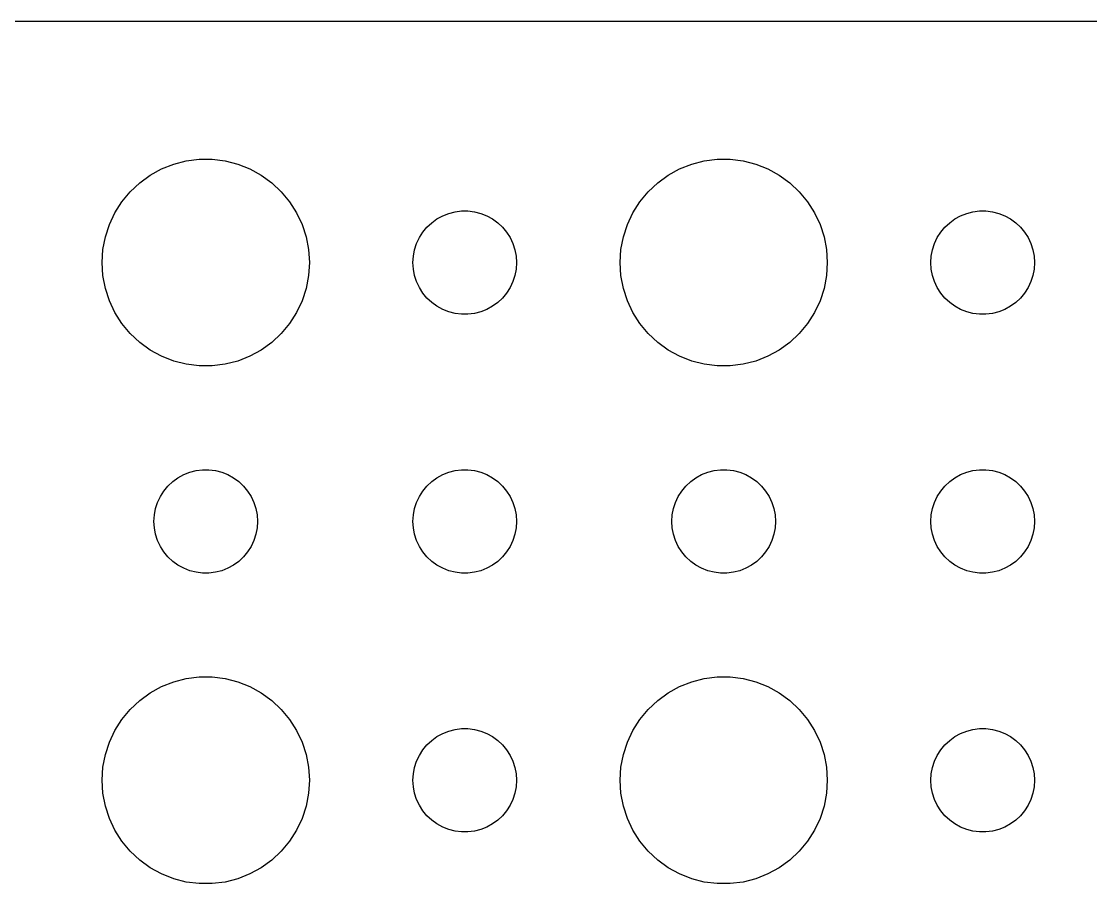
# Model space of a CAD drawing. Header units: metres. Extents: x -134 to 134, y 62 to 166.
# Drawn here: x 32.16 to 63.12, y 141.01 to 165.99 of the extents above; entities that cross this region are included whole.
import ezdxf

# ---------------------------------------------------------------- set-up
doc = ezdxf.new("R2010")
doc.units = ezdxf.units.M

msp = doc.modelspace()

# ---------------------------------------------------------------- linework, layer by layer
for p, q in [((129.814, 165.99), (-129.814, 165.99)), ((36.5729, 161.853), (36.9379, 161.947)), ((36.9379, 161.947), (37.3116, 161.994)), ((37.3116, 161.994), (37.6884, 161.994)), ((37.6884, 161.994), (38.0621, 161.947)), ((38.0621, 161.947), (38.427, 161.853)), ((51.5729, 161.853), (51.9379, 161.947)), ((51.9379, 161.947), (52.3116, 161.994)), ((52.3116, 161.994), (52.6884, 161.994)), ((52.6884, 161.994), (53.0621, 161.947)), ((53.0621, 161.947), (53.427, 161.853)), ((35.8925, 161.533), (36.2227, 161.714)), ((36.2227, 161.714), (36.5729, 161.853)), ((38.427, 161.853), (38.7773, 161.714)), ((38.7773, 161.714), (39.1075, 161.533)), ((50.8925, 161.533), (51.2227, 161.714)), ((51.2227, 161.714), (51.5729, 161.853)), ((53.427, 161.853), (53.7773, 161.714)), ((53.7773, 161.714), (54.1075, 161.533)), ((35.5877, 161.312), (35.8925, 161.533)), ((39.1075, 161.533), (39.4123, 161.312)), ((50.5877, 161.312), (50.8925, 161.533)), ((54.1075, 161.533), (54.4123, 161.312)), ((35.0729, 160.763), (35.3131, 161.054)), ((35.3131, 161.054), (35.5877, 161.312)), ((39.4123, 161.312), (39.6869, 161.054)), ((39.6869, 161.054), (39.927, 160.763)), ((50.0729, 160.763), (50.3131, 161.054)), ((50.3131, 161.054), (50.5877, 161.312)), ((54.4123, 161.312), (54.6869, 161.054)), ((54.6869, 161.054), (54.927, 160.763)), ((34.8711, 160.445), (35.0729, 160.763)), ((39.927, 160.763), (40.1289, 160.445)), ((49.8711, 160.445), (50.0729, 160.763)), ((54.927, 160.763), (55.1289, 160.445)), ((34.7107, 160.104), (34.8711, 160.445)), ((40.1289, 160.445), (40.2893, 160.104)), ((44.3613, 160.357), (44.5365, 160.427)), ((44.5365, 160.427), (44.7189, 160.473)), ((44.7189, 160.473), (44.9058, 160.497)), ((44.9058, 160.497), (45.0942, 160.497)), ((45.0942, 160.497), (45.2811, 160.473)), ((45.2811, 160.473), (45.4635, 160.427)), ((45.4635, 160.427), (45.6387, 160.357)), ((49.7107, 160.104), (49.8711, 160.445)), ((55.1289, 160.445), (55.2893, 160.104)), ((59.3613, 160.357), (59.5365, 160.427)), ((59.5365, 160.427), (59.7189, 160.473)), ((59.7189, 160.473), (59.9058, 160.497)), ((59.9058, 160.497), (60.0942, 160.497)), ((60.0942, 160.497), (60.2811, 160.473)), ((60.2811, 160.473), (60.4635, 160.427)), ((60.4635, 160.427), (60.6387, 160.357)), ((34.5942, 159.746), (34.7107, 160.104)), ((40.2893, 160.104), (40.4057, 159.746)), ((43.9065, 160.027), (44.0439, 160.156)), ((44.0439, 160.156), (44.1963, 160.266)), ((44.1963, 160.266), (44.3613, 160.357)), ((45.6387, 160.357), (45.8037, 160.266)), ((45.8037, 160.266), (45.9561, 160.156)), ((45.9561, 160.156), (46.0934, 160.027)), ((49.5942, 159.746), (49.7107, 160.104)), ((55.2893, 160.104), (55.4057, 159.746)), ((58.9065, 160.027), (59.0439, 160.156)), ((59.0439, 160.156), (59.1963, 160.266)), ((59.1963, 160.266), (59.3613, 160.357)), ((60.6387, 160.357), (60.8037, 160.266)), ((60.8037, 160.266), (60.9561, 160.156)), ((60.9561, 160.156), (61.0934, 160.027)), ((43.6855, 159.723), (43.7865, 159.882)), ((43.7865, 159.882), (43.9065, 160.027)), ((46.0934, 160.027), (46.2135, 159.882)), ((46.2135, 159.882), (46.3145, 159.723)), ((58.6855, 159.723), (58.7865, 159.882)), ((58.7865, 159.882), (58.9065, 160.027)), ((61.0934, 160.027), (61.2135, 159.882)), ((61.2135, 159.882), (61.3145, 159.723)), ((34.5237, 159.376), (34.5942, 159.746)), ((40.4057, 159.746), (40.4763, 159.376)), ((43.5471, 159.373), (43.6053, 159.552)), ((43.6053, 159.552), (43.6855, 159.723)), ((46.3145, 159.723), (46.3947, 159.552)), ((46.3947, 159.552), (46.4529, 159.373)), ((49.5237, 159.376), (49.5942, 159.746)), ((55.4057, 159.746), (55.4763, 159.376)), ((58.5471, 159.373), (58.6053, 159.552)), ((58.6053, 159.552), (58.6855, 159.723)), ((61.3145, 159.723), (61.3947, 159.552)), ((61.3947, 159.552), (61.4529, 159.373)), ((34.5, 159), (34.5237, 159.376)), ((40.4763, 159.376), (40.5, 159)), ((43.5, 159), (43.5118, 159.188)), ((43.5118, 159.188), (43.5471, 159.373)), ((46.4529, 159.373), (46.4882, 159.188)), ((46.4882, 159.188), (46.5, 159)), ((49.5, 159), (49.5237, 159.376)), ((55.4763, 159.376), (55.5, 159)), ((58.5, 159), (58.5118, 159.188)), ((58.5118, 159.188), (58.5471, 159.373)), ((61.4529, 159.373), (61.4882, 159.188)), ((61.4882, 159.188), (61.5, 159)), ((34.5237, 158.624), (34.5, 159)), ((40.5, 159), (40.4763, 158.624)), ((43.5118, 158.812), (43.5, 159)), ((46.5, 159), (46.4882, 158.812)), ((49.5237, 158.624), (49.5, 159)), ((55.5, 159), (55.4763, 158.624)), ((58.5118, 158.812), (58.5, 159)), ((61.5, 159), (61.4882, 158.812)), ((34.5942, 158.254), (34.5237, 158.624)), ((40.4763, 158.624), (40.4057, 158.254)), ((43.5471, 158.627), (43.5118, 158.812)), ((43.6053, 158.448), (43.5471, 158.627)), ((46.4529, 158.627), (46.3947, 158.448)), ((46.4882, 158.812), (46.4529, 158.627)), ((49.5942, 158.254), (49.5237, 158.624)), ((55.4763, 158.624), (55.4057, 158.254)), ((58.5471, 158.627), (58.5118, 158.812)), ((58.6053, 158.448), (58.5471, 158.627)), ((61.4529, 158.627), (61.3947, 158.448)), ((61.4882, 158.812), (61.4529, 158.627)), ((34.7107, 157.896), (34.5942, 158.254)), ((40.4057, 158.254), (40.2893, 157.896)), ((43.6855, 158.277), (43.6053, 158.448)), ((43.7865, 158.118), (43.6855, 158.277)), ((46.3145, 158.277), (46.2135, 158.118)), ((46.3947, 158.448), (46.3145, 158.277)), ((49.7107, 157.896), (49.5942, 158.254)), ((55.4057, 158.254), (55.2893, 157.896)), ((58.6855, 158.277), (58.6053, 158.448)), ((58.7865, 158.118), (58.6855, 158.277)), ((61.3145, 158.277), (61.2135, 158.118)), ((61.3947, 158.448), (61.3145, 158.277)), ((43.9065, 157.973), (43.7865, 158.118)), ((44.0439, 157.844), (43.9065, 157.973)), ((46.0934, 157.973), (45.9561, 157.844)), ((46.2135, 158.118), (46.0934, 157.973)), ((58.9065, 157.973), (58.7865, 158.118)), ((59.0439, 157.844), (58.9065, 157.973)), ((61.0934, 157.973), (60.9561, 157.844)), ((61.2135, 158.118), (61.0934, 157.973)), ((34.8711, 157.555), (34.7107, 157.896)), ((40.2893, 157.896), (40.1289, 157.555)), ((44.1963, 157.734), (44.0439, 157.844)), ((44.3613, 157.643), (44.1963, 157.734)), ((44.5365, 157.573), (44.3613, 157.643)), ((45.6387, 157.643), (45.4635, 157.573)), ((45.8037, 157.734), (45.6387, 157.643)), ((45.9561, 157.844), (45.8037, 157.734)), ((49.8711, 157.555), (49.7107, 157.896)), ((55.2893, 157.896), (55.1289, 157.555)), ((59.1963, 157.734), (59.0439, 157.844)), ((59.3613, 157.643), (59.1963, 157.734)), ((59.5365, 157.573), (59.3613, 157.643)), ((60.6387, 157.643), (60.4635, 157.573)), ((60.8037, 157.734), (60.6387, 157.643)), ((60.9561, 157.844), (60.8037, 157.734)), ((35.0729, 157.237), (34.8711, 157.555)), ((40.1289, 157.555), (39.927, 157.237)), ((44.7189, 157.527), (44.5365, 157.573)), ((44.9058, 157.503), (44.7189, 157.527)), ((45.0942, 157.503), (44.9058, 157.503)), ((45.2811, 157.527), (45.0942, 157.503)), ((45.4635, 157.573), (45.2811, 157.527)), ((50.0729, 157.237), (49.8711, 157.555)), ((55.1289, 157.555), (54.927, 157.237)), ((59.7189, 157.527), (59.5365, 157.573)), ((59.9058, 157.503), (59.7189, 157.527)), ((60.0942, 157.503), (59.9058, 157.503)), ((60.2811, 157.527), (60.0942, 157.503)), ((60.4635, 157.573), (60.2811, 157.527)), ((35.3131, 156.946), (35.0729, 157.237)), ((39.927, 157.237), (39.6869, 156.946)), ((50.3131, 156.946), (50.0729, 157.237)), ((54.927, 157.237), (54.6869, 156.946)), ((35.5877, 156.688), (35.3131, 156.946)), ((35.8925, 156.467), (35.5877, 156.688)), ((39.4123, 156.688), (39.1075, 156.467)), ((39.6869, 156.946), (39.4123, 156.688)), ((50.5877, 156.688), (50.3131, 156.946)), ((50.8925, 156.467), (50.5877, 156.688)), ((54.4123, 156.688), (54.1075, 156.467)), ((54.6869, 156.946), (54.4123, 156.688)), ((36.2227, 156.286), (35.8925, 156.467)), ((39.1075, 156.467), (38.7773, 156.286)), ((51.2227, 156.286), (50.8925, 156.467)), ((54.1075, 156.467), (53.7773, 156.286)), ((36.5729, 156.147), (36.2227, 156.286)), ((36.9379, 156.053), (36.5729, 156.147)), ((38.427, 156.147), (38.0621, 156.053)), ((38.7773, 156.286), (38.427, 156.147)), ((51.5729, 156.147), (51.2227, 156.286)), ((51.9379, 156.053), (51.5729, 156.147)), ((53.427, 156.147), (53.0621, 156.053)), ((53.7773, 156.286), (53.427, 156.147)), ((37.3116, 156.006), (36.9379, 156.053)), ((37.6884, 156.006), (37.3116, 156.006)), ((38.0621, 156.053), (37.6884, 156.006)), ((52.3116, 156.006), (51.9379, 156.053)), ((52.6884, 156.006), (52.3116, 156.006)), ((53.0621, 156.053), (52.6884, 156.006)), ((37.0365, 152.927), (37.2189, 152.973)), ((37.2189, 152.973), (37.4058, 152.997)), ((37.4058, 152.997), (37.5942, 152.997)), ((37.5942, 152.997), (37.7811, 152.973)), ((37.7811, 152.973), (37.9635, 152.927)), ((44.5365, 152.927), (44.7189, 152.973)), ((44.7189, 152.973), (44.9058, 152.997)), ((44.9058, 152.997), (45.0942, 152.997)), ((45.0942, 152.997), (45.2811, 152.973)), ((45.2811, 152.973), (45.4635, 152.927)), ((52.0365, 152.927), (52.2189, 152.973)), ((52.2189, 152.973), (52.4058, 152.997)), ((52.4058, 152.997), (52.5942, 152.997)), ((52.5942, 152.997), (52.7811, 152.973)), ((52.7811, 152.973), (52.9635, 152.927)), ((59.5365, 152.927), (59.7189, 152.973)), ((59.7189, 152.973), (59.9058, 152.997)), ((59.9058, 152.997), (60.0942, 152.997)), ((60.0942, 152.997), (60.2811, 152.973)), ((60.2811, 152.973), (60.4635, 152.927)), ((36.4065, 152.527), (36.5439, 152.656)), ((36.5439, 152.656), (36.6963, 152.766)), ((36.6963, 152.766), (36.8613, 152.857)), ((36.8613, 152.857), (37.0365, 152.927)), ((37.9635, 152.927), (38.1387, 152.857)), ((38.1387, 152.857), (38.3037, 152.766)), ((38.3037, 152.766), (38.4561, 152.656)), ((38.4561, 152.656), (38.5934, 152.527)), ((43.9065, 152.527), (44.0439, 152.656)), ((44.0439, 152.656), (44.1963, 152.766)), ((44.1963, 152.766), (44.3613, 152.857)), ((44.3613, 152.857), (44.5365, 152.927)), ((45.4635, 152.927), (45.6387, 152.857)), ((45.6387, 152.857), (45.8037, 152.766)), ((45.8037, 152.766), (45.9561, 152.656)), ((45.9561, 152.656), (46.0934, 152.527)), ((51.4065, 152.527), (51.5439, 152.656)), ((51.5439, 152.656), (51.6963, 152.766)), ((51.6963, 152.766), (51.8613, 152.857)), ((51.8613, 152.857), (52.0365, 152.927)), ((52.9635, 152.927), (53.1387, 152.857)), ((53.1387, 152.857), (53.3037, 152.766)), ((53.3037, 152.766), (53.4561, 152.656)), ((53.4561, 152.656), (53.5934, 152.527)), ((58.9065, 152.527), (59.0439, 152.656)), ((59.0439, 152.656), (59.1963, 152.766)), ((59.1963, 152.766), (59.3613, 152.857)), ((59.3613, 152.857), (59.5365, 152.927)), ((60.4635, 152.927), (60.6387, 152.857)), ((60.6387, 152.857), (60.8037, 152.766)), ((60.8037, 152.766), (60.9561, 152.656)), ((60.9561, 152.656), (61.0934, 152.527)), ((36.1855, 152.223), (36.2865, 152.382)), ((36.2865, 152.382), (36.4065, 152.527)), ((38.5934, 152.527), (38.7135, 152.382)), ((38.7135, 152.382), (38.8145, 152.223)), ((43.6855, 152.223), (43.7865, 152.382)), ((43.7865, 152.382), (43.9065, 152.527)), ((46.0934, 152.527), (46.2135, 152.382)), ((46.2135, 152.382), (46.3145, 152.223)), ((51.1855, 152.223), (51.2865, 152.382)), ((51.2865, 152.382), (51.4065, 152.527)), ((53.5934, 152.527), (53.7135, 152.382)), ((53.7135, 152.382), (53.8145, 152.223)), ((58.6855, 152.223), (58.7865, 152.382)), ((58.7865, 152.382), (58.9065, 152.527)), ((61.0934, 152.527), (61.2135, 152.382)), ((61.2135, 152.382), (61.3145, 152.223)), ((36.0471, 151.873), (36.1053, 152.052)), ((36.1053, 152.052), (36.1855, 152.223)), ((38.8145, 152.223), (38.8947, 152.052)), ((38.8947, 152.052), (38.9529, 151.873)), ((43.5471, 151.873), (43.6053, 152.052)), ((43.6053, 152.052), (43.6855, 152.223)), ((46.3145, 152.223), (46.3947, 152.052)), ((46.3947, 152.052), (46.4529, 151.873)), ((51.0471, 151.873), (51.1053, 152.052)), ((51.1053, 152.052), (51.1855, 152.223)), ((53.8145, 152.223), (53.8947, 152.052)), ((53.8947, 152.052), (53.9529, 151.873)), ((58.5471, 151.873), (58.6053, 152.052)), ((58.6053, 152.052), (58.6855, 152.223)), ((61.3145, 152.223), (61.3947, 152.052)), ((61.3947, 152.052), (61.4529, 151.873)), ((36.0118, 151.688), (36.0471, 151.873)), ((38.9529, 151.873), (38.9882, 151.688)), ((43.5118, 151.688), (43.5471, 151.873)), ((46.4529, 151.873), (46.4882, 151.688)), ((51.0118, 151.688), (51.0471, 151.873)), ((53.9529, 151.873), (53.9882, 151.688)), ((58.5118, 151.688), (58.5471, 151.873)), ((61.4529, 151.873), (61.4882, 151.688)), ((36, 151.5), (36.0118, 151.688)), ((36.0118, 151.312), (36, 151.5)), ((38.9882, 151.688), (39, 151.5)), ((39, 151.5), (38.9882, 151.312)), ((43.5, 151.5), (43.5118, 151.688)), ((43.5118, 151.312), (43.5, 151.5)), ((46.4882, 151.688), (46.5, 151.5)), ((46.5, 151.5), (46.4882, 151.312)), ((51, 151.5), (51.0118, 151.688)), ((51.0118, 151.312), (51, 151.5)), ((53.9882, 151.688), (54, 151.5)), ((54, 151.5), (53.9882, 151.312)), ((58.5, 151.5), (58.5118, 151.688)), ((58.5118, 151.312), (58.5, 151.5)), ((61.4882, 151.688), (61.5, 151.5)), ((61.5, 151.5), (61.4882, 151.312)), ((36.0471, 151.127), (36.0118, 151.312)), ((36.1053, 150.948), (36.0471, 151.127)), ((38.9529, 151.127), (38.8947, 150.948)), ((38.9882, 151.312), (38.9529, 151.127)), ((43.5471, 151.127), (43.5118, 151.312)), ((43.6053, 150.948), (43.5471, 151.127)), ((46.4529, 151.127), (46.3947, 150.948)), ((46.4882, 151.312), (46.4529, 151.127)), ((51.0471, 151.127), (51.0118, 151.312)), ((51.1053, 150.948), (51.0471, 151.127)), ((53.9529, 151.127), (53.8947, 150.948)), ((53.9882, 151.312), (53.9529, 151.127)), ((58.5471, 151.127), (58.5118, 151.312)), ((58.6053, 150.948), (58.5471, 151.127)), ((61.4529, 151.127), (61.3947, 150.948)), ((61.4882, 151.312), (61.4529, 151.127)), ((36.1855, 150.777), (36.1053, 150.948)), ((38.8947, 150.948), (38.8145, 150.777)), ((43.6855, 150.777), (43.6053, 150.948)), ((46.3947, 150.948), (46.3145, 150.777)), ((51.1855, 150.777), (51.1053, 150.948)), ((53.8947, 150.948), (53.8145, 150.777)), ((58.6855, 150.777), (58.6053, 150.948)), ((61.3947, 150.948), (61.3145, 150.777)), ((36.2865, 150.618), (36.1855, 150.777)), ((36.4065, 150.473), (36.2865, 150.618)), ((38.7135, 150.618), (38.5934, 150.473)), ((38.8145, 150.777), (38.7135, 150.618)), ((43.7865, 150.618), (43.6855, 150.777)), ((43.9065, 150.473), (43.7865, 150.618)), ((46.2135, 150.618), (46.0934, 150.473)), ((46.3145, 150.777), (46.2135, 150.618)), ((51.2865, 150.618), (51.1855, 150.777)), ((51.4065, 150.473), (51.2865, 150.618)), ((53.7135, 150.618), (53.5934, 150.473)), ((53.8145, 150.777), (53.7135, 150.618)), ((58.7865, 150.618), (58.6855, 150.777)), ((58.9065, 150.473), (58.7865, 150.618)), ((61.2135, 150.618), (61.0934, 150.473)), ((61.3145, 150.777), (61.2135, 150.618)), ((36.5439, 150.344), (36.4065, 150.473)), ((36.6963, 150.234), (36.5439, 150.344)), ((36.8613, 150.143), (36.6963, 150.234)), ((38.3037, 150.234), (38.1387, 150.143)), ((38.4561, 150.344), (38.3037, 150.234)), ((38.5934, 150.473), (38.4561, 150.344)), ((44.0439, 150.344), (43.9065, 150.473)), ((44.1963, 150.234), (44.0439, 150.344)), ((44.3613, 150.143), (44.1963, 150.234)), ((45.8037, 150.234), (45.6387, 150.143)), ((45.9561, 150.344), (45.8037, 150.234)), ((46.0934, 150.473), (45.9561, 150.344)), ((51.5439, 150.344), (51.4065, 150.473)), ((51.6963, 150.234), (51.5439, 150.344)), ((51.8613, 150.143), (51.6963, 150.234)), ((53.3037, 150.234), (53.1387, 150.143)), ((53.4561, 150.344), (53.3037, 150.234)), ((53.5934, 150.473), (53.4561, 150.344)), ((59.0439, 150.344), (58.9065, 150.473)), ((59.1963, 150.234), (59.0439, 150.344)), ((59.3613, 150.143), (59.1963, 150.234)), ((60.8037, 150.234), (60.6387, 150.143)), ((60.9561, 150.344), (60.8037, 150.234)), ((61.0934, 150.473), (60.9561, 150.344)), ((37.0365, 150.073), (36.8613, 150.143)), ((37.2189, 150.027), (37.0365, 150.073)), ((37.4058, 150.003), (37.2189, 150.027)), ((37.5942, 150.003), (37.4058, 150.003)), ((37.7811, 150.027), (37.5942, 150.003)), ((37.9635, 150.073), (37.7811, 150.027)), ((38.1387, 150.143), (37.9635, 150.073)), ((44.5365, 150.073), (44.3613, 150.143)), ((44.7189, 150.027), (44.5365, 150.073)), ((44.9058, 150.003), (44.7189, 150.027)), ((45.0942, 150.003), (44.9058, 150.003)), ((45.2811, 150.027), (45.0942, 150.003)), ((45.4635, 150.073), (45.2811, 150.027)), ((45.6387, 150.143), (45.4635, 150.073)), ((52.0365, 150.073), (51.8613, 150.143)), ((52.2189, 150.027), (52.0365, 150.073)), ((52.4058, 150.003), (52.2189, 150.027)), ((52.5942, 150.003), (52.4058, 150.003)), ((52.7811, 150.027), (52.5942, 150.003)), ((52.9635, 150.073), (52.7811, 150.027)), ((53.1387, 150.143), (52.9635, 150.073)), ((59.5365, 150.073), (59.3613, 150.143)), ((59.7189, 150.027), (59.5365, 150.073)), ((59.9058, 150.003), (59.7189, 150.027)), ((60.0942, 150.003), (59.9058, 150.003)), ((60.2811, 150.027), (60.0942, 150.003)), ((60.4635, 150.073), (60.2811, 150.027)), ((60.6387, 150.143), (60.4635, 150.073)), ((36.2227, 146.714), (36.5729, 146.853)), ((36.5729, 146.853), (36.9379, 146.947)), ((36.9379, 146.947), (37.3116, 146.994)), ((37.3116, 146.994), (37.6884, 146.994)), ((37.6884, 146.994), (38.0621, 146.947)), ((38.0621, 146.947), (38.427, 146.853)), ((38.427, 146.853), (38.7773, 146.714)), ((51.2227, 146.714), (51.5729, 146.853)), ((51.5729, 146.853), (51.9379, 146.947)), ((51.9379, 146.947), (52.3116, 146.994)), ((52.3116, 146.994), (52.6884, 146.994)), ((52.6884, 146.994), (53.0621, 146.947)), ((53.0621, 146.947), (53.427, 146.853)), ((53.427, 146.853), (53.7773, 146.714)), ((35.5877, 146.312), (35.8925, 146.533)), ((35.8925, 146.533), (36.2227, 146.714)), ((38.7773, 146.714), (39.1075, 146.533)), ((39.1075, 146.533), (39.4123, 146.312)), ((50.5877, 146.312), (50.8925, 146.533)), ((50.8925, 146.533), (51.2227, 146.714)), ((53.7773, 146.714), (54.1075, 146.533)), ((54.1075, 146.533), (54.4123, 146.312)), ((35.3131, 146.054), (35.5877, 146.312)), ((39.4123, 146.312), (39.6869, 146.054)), ((50.3131, 146.054), (50.5877, 146.312)), ((54.4123, 146.312), (54.6869, 146.054)), ((35.0729, 145.763), (35.3131, 146.054)), ((39.6869, 146.054), (39.927, 145.763)), ((50.0729, 145.763), (50.3131, 146.054)), ((54.6869, 146.054), (54.927, 145.763)), ((34.8711, 145.445), (35.0729, 145.763)), ((39.927, 145.763), (40.1289, 145.445)), ((49.8711, 145.445), (50.0729, 145.763)), ((54.927, 145.763), (55.1289, 145.445)), ((34.7107, 145.104), (34.8711, 145.445)), ((40.1289, 145.445), (40.2893, 145.104)), ((44.0439, 145.156), (44.1963, 145.266)), ((44.1963, 145.266), (44.3613, 145.357)), ((44.3613, 145.357), (44.5365, 145.427)), ((44.5365, 145.427), (44.7189, 145.473)), ((44.7189, 145.473), (44.9058, 145.497)), ((44.9058, 145.497), (45.0942, 145.497)), ((45.0942, 145.497), (45.2811, 145.473)), ((45.2811, 145.473), (45.4635, 145.427)), ((45.4635, 145.427), (45.6387, 145.357)), ((45.6387, 145.357), (45.8037, 145.266)), ((45.8037, 145.266), (45.9561, 145.156)), ((49.7107, 145.104), (49.8711, 145.445)), ((55.1289, 145.445), (55.2893, 145.104)), ((59.0439, 145.156), (59.1963, 145.266)), ((59.1963, 145.266), (59.3613, 145.357)), ((59.3613, 145.357), (59.5365, 145.427)), ((59.5365, 145.427), (59.7189, 145.473)), ((59.7189, 145.473), (59.9058, 145.497)), ((59.9058, 145.497), (60.0942, 145.497)), ((60.0942, 145.497), (60.2811, 145.473)), ((60.2811, 145.473), (60.4635, 145.427)), ((60.4635, 145.427), (60.6387, 145.357)), ((60.6387, 145.357), (60.8037, 145.266)), ((60.8037, 145.266), (60.9561, 145.156)), ((34.5942, 144.746), (34.7107, 145.104)), ((40.2893, 145.104), (40.4057, 144.746)), ((43.7865, 144.882), (43.9065, 145.027)), ((43.9065, 145.027), (44.0439, 145.156)), ((45.9561, 145.156), (46.0934, 145.027)), ((46.0934, 145.027), (46.2135, 144.882)), ((49.5942, 144.746), (49.7107, 145.104)), ((55.2893, 145.104), (55.4057, 144.746)), ((58.7865, 144.882), (58.9065, 145.027)), ((58.9065, 145.027), (59.0439, 145.156)), ((60.9561, 145.156), (61.0934, 145.027)), ((61.0934, 145.027), (61.2135, 144.882)), ((34.5237, 144.376), (34.5942, 144.746)), ((40.4057, 144.746), (40.4763, 144.376)), ((43.6053, 144.552), (43.6855, 144.723)), ((43.6855, 144.723), (43.7865, 144.882)), ((46.2135, 144.882), (46.3145, 144.723)), ((46.3145, 144.723), (46.3947, 144.552)), ((49.5237, 144.376), (49.5942, 144.746)), ((55.4057, 144.746), (55.4763, 144.376)), ((58.6053, 144.552), (58.6855, 144.723)), ((58.6855, 144.723), (58.7865, 144.882)), ((61.2135, 144.882), (61.3145, 144.723)), ((61.3145, 144.723), (61.3947, 144.552)), ((34.5, 144), (34.5237, 144.376)), ((40.4763, 144.376), (40.5, 144)), ((43.5118, 144.188), (43.5471, 144.373)), ((43.5471, 144.373), (43.6053, 144.552)), ((46.3947, 144.552), (46.4529, 144.373)), ((46.4529, 144.373), (46.4882, 144.188)), ((49.5, 144), (49.5237, 144.376)), ((55.4763, 144.376), (55.5, 144)), ((58.5118, 144.188), (58.5471, 144.373)), ((58.5471, 144.373), (58.6053, 144.552)), ((61.3947, 144.552), (61.4529, 144.373)), ((61.4529, 144.373), (61.4882, 144.188)), ((34.5237, 143.624), (34.5, 144)), ((40.5, 144), (40.4763, 143.624)), ((43.5, 144), (43.5118, 144.188)), ((43.5118, 143.812), (43.5, 144)), ((46.4882, 144.188), (46.5, 144)), ((46.5, 144), (46.4882, 143.812)), ((49.5237, 143.624), (49.5, 144)), ((55.5, 144), (55.4763, 143.624)), ((58.5, 144), (58.5118, 144.188)), ((58.5118, 143.812), (58.5, 144)), ((61.4882, 144.188), (61.5, 144)), ((61.5, 144), (61.4882, 143.812)), ((43.5471, 143.627), (43.5118, 143.812)), ((46.4882, 143.812), (46.4529, 143.627)), ((58.5471, 143.627), (58.5118, 143.812)), ((61.4882, 143.812), (61.4529, 143.627)), ((34.5942, 143.254), (34.5237, 143.624)), ((40.4763, 143.624), (40.4057, 143.254)), ((43.6053, 143.448), (43.5471, 143.627)), ((43.6855, 143.277), (43.6053, 143.448)), ((46.3947, 143.448), (46.3145, 143.277)), ((46.4529, 143.627), (46.3947, 143.448)), ((49.5942, 143.254), (49.5237, 143.624)), ((55.4763, 143.624), (55.4057, 143.254)), ((58.6053, 143.448), (58.5471, 143.627)), ((58.6855, 143.277), (58.6053, 143.448)), ((61.3947, 143.448), (61.3145, 143.277)), ((61.4529, 143.627), (61.3947, 143.448)), ((34.7107, 142.896), (34.5942, 143.254)), ((40.4057, 143.254), (40.2893, 142.896)), ((43.7865, 143.118), (43.6855, 143.277)), ((43.9065, 142.973), (43.7865, 143.118)), ((46.2135, 143.118), (46.0934, 142.973)), ((46.3145, 143.277), (46.2135, 143.118)), ((49.7107, 142.896), (49.5942, 143.254)), ((55.4057, 143.254), (55.2893, 142.896)), ((58.7865, 143.118), (58.6855, 143.277)), ((58.9065, 142.973), (58.7865, 143.118)), ((61.2135, 143.118), (61.0934, 142.973)), ((61.3145, 143.277), (61.2135, 143.118)), ((34.8711, 142.555), (34.7107, 142.896)), ((40.2893, 142.896), (40.1289, 142.555)), ((44.0439, 142.844), (43.9065, 142.973)), ((44.1963, 142.734), (44.0439, 142.844)), ((45.9561, 142.844), (45.8037, 142.734)), ((46.0934, 142.973), (45.9561, 142.844)), ((49.8711, 142.555), (49.7107, 142.896)), ((55.2893, 142.896), (55.1289, 142.555)), ((59.0439, 142.844), (58.9065, 142.973)), ((59.1963, 142.734), (59.0439, 142.844)), ((60.9561, 142.844), (60.8037, 142.734)), ((61.0934, 142.973), (60.9561, 142.844)), ((35.0729, 142.237), (34.8711, 142.555)), ((40.1289, 142.555), (39.927, 142.237)), ((44.3613, 142.643), (44.1963, 142.734)), ((44.5365, 142.573), (44.3613, 142.643)), ((44.7189, 142.527), (44.5365, 142.573)), ((44.9058, 142.503), (44.7189, 142.527)), ((45.0942, 142.503), (44.9058, 142.503)), ((45.2811, 142.527), (45.0942, 142.503)), ((45.4635, 142.573), (45.2811, 142.527)), ((45.6387, 142.643), (45.4635, 142.573)), ((45.8037, 142.734), (45.6387, 142.643)), ((50.0729, 142.237), (49.8711, 142.555)), ((55.1289, 142.555), (54.927, 142.237)), ((59.3613, 142.643), (59.1963, 142.734)), ((59.5365, 142.573), (59.3613, 142.643)), ((59.7189, 142.527), (59.5365, 142.573)), ((59.9058, 142.503), (59.7189, 142.527)), ((60.0942, 142.503), (59.9058, 142.503)), ((60.2811, 142.527), (60.0942, 142.503)), ((60.4635, 142.573), (60.2811, 142.527)), ((60.6387, 142.643), (60.4635, 142.573)), ((60.8037, 142.734), (60.6387, 142.643)), ((35.3131, 141.946), (35.0729, 142.237)), ((39.927, 142.237), (39.6869, 141.946)), ((50.3131, 141.946), (50.0729, 142.237)), ((54.927, 142.237), (54.6869, 141.946)), ((35.5877, 141.688), (35.3131, 141.946)), ((39.6869, 141.946), (39.4123, 141.688)), ((50.5877, 141.688), (50.3131, 141.946)), ((54.6869, 141.946), (54.4123, 141.688)), ((35.8925, 141.467), (35.5877, 141.688)), ((39.4123, 141.688), (39.1075, 141.467)), ((50.8925, 141.467), (50.5877, 141.688)), ((54.4123, 141.688), (54.1075, 141.467)), ((36.2227, 141.286), (35.8925, 141.467)), ((36.5729, 141.147), (36.2227, 141.286)), ((38.7773, 141.286), (38.427, 141.147)), ((39.1075, 141.467), (38.7773, 141.286)), ((51.2227, 141.286), (50.8925, 141.467)), ((51.5729, 141.147), (51.2227, 141.286)), ((53.7773, 141.286), (53.427, 141.147)), ((54.1075, 141.467), (53.7773, 141.286)), ((36.9379, 141.053), (36.5729, 141.147)), ((37.3116, 141.006), (36.9379, 141.053)), ((37.6884, 141.006), (37.3116, 141.006)), ((38.0621, 141.053), (37.6884, 141.006)), ((38.427, 141.147), (38.0621, 141.053)), ((51.9379, 141.053), (51.5729, 141.147)), ((52.3116, 141.006), (51.9379, 141.053)), ((52.6884, 141.006), (52.3116, 141.006)), ((53.0621, 141.053), (52.6884, 141.006)), ((53.427, 141.147), (53.0621, 141.053))]:
    msp.add_line(p, q)

doc.saveas('drawing.dxf')
